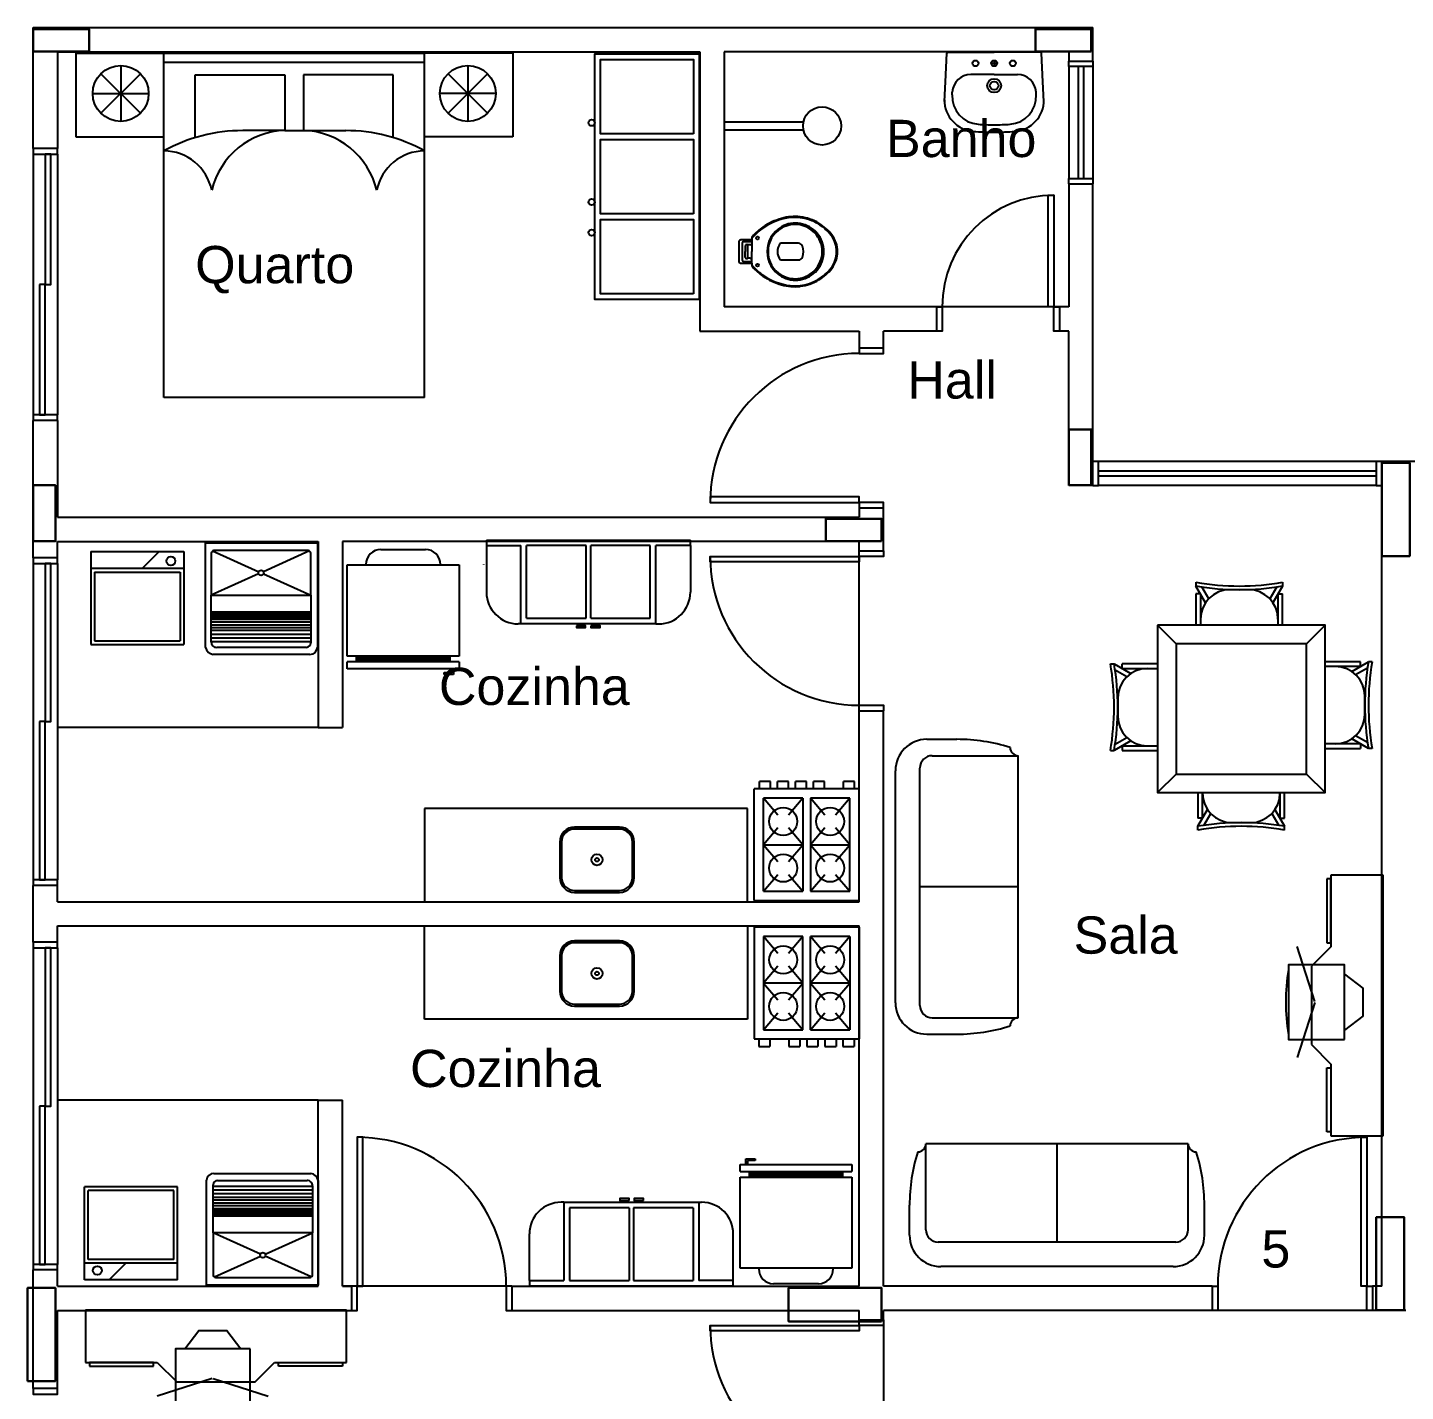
# Model space of a CAD drawing. Extents: x -120 to 1117, y 5 to 675.
# Drawn here: x -83.47 to -76.08, y 40.8 to 48.13 of the extents above; entities that cross this region are included whole.
import ezdxf
from ezdxf.enums import TextEntityAlignment as Align

# ---------------------------------------------------------------- set-up
doc = ezdxf.new("R2010")
doc.units = 0
doc.header["$MEASUREMENT"] = 0
doc.layers.add('FO-Pilares', color=2, linetype='CONTINUOUS', lineweight=30)
for name, color, linetype in [('janela-porta', 6, 'CONTINUOUS'), ('moveis', 253, 'CONTINUOUS'), ('parede', 2, 'CONTINUOUS'), ('piso', 4, 'CONTINUOUS'), ('texto', 7, 'CONTINUOUS')]:
    doc.layers.add(name, color=color, linetype=linetype)
doc.styles.add('ROMANS', font='arial.ttf', dxfattribs={"height": 1.5})
doc.styles.get("Standard").update_dxf_attribs({"font": 'arial.ttf'})

msp = doc.modelspace()

# ---------------------------------------------------------------- linework, layer by layer
at = {"layer": 'FO-Pilares'}
for points in [[(-83.145, 47.9974), (-83.145, 48.0574), (-83.145, 48.1174), (-83.295, 48.1174), (-83.445, 48.1174), (-83.445, 48.0574), (-83.445, 47.9974), (-83.295, 47.9974), (-83.145, 47.9974)], [(-77.764, 47.9974), (-77.764, 48.0574), (-77.764, 48.1174), (-77.914, 48.1174), (-78.064, 48.1174), (-78.064, 48.0574), (-78.064, 47.9974), (-77.914, 47.9974), (-77.764, 47.9974)], [(-77.884, 45.6674), (-77.824, 45.6674), (-77.764, 45.6674), (-77.764, 45.8174), (-77.764, 45.9674), (-77.824, 45.9674), (-77.884, 45.9674), (-77.884, 45.8174), (-77.884, 45.6674)], [(-76.204, 45.2874), (-76.129, 45.2874), (-76.054, 45.2874), (-76.054, 45.5374), (-76.054, 45.7874), (-76.129, 45.7874), (-76.204, 45.7874), (-76.204, 45.5374), (-76.204, 45.2874)], [(-83.445, 45.3674), (-83.385, 45.3674), (-83.325, 45.3674), (-83.325, 45.5174), (-83.325, 45.6674), (-83.385, 45.6674), (-83.445, 45.6674), (-83.445, 45.5174), (-83.445, 45.3674)], [(-78.8895, 45.3674), (-78.8895, 45.4274), (-78.8895, 45.4874), (-79.0395, 45.4874), (-79.1895, 45.4874), (-79.1895, 45.4274), (-79.1895, 45.3674), (-79.0395, 45.3674), (-78.8895, 45.3674)], [(-76.234, 41.2369), (-76.159, 41.2369), (-76.084, 41.2369), (-76.084, 41.4869), (-76.084, 41.7369), (-76.159, 41.7369), (-76.234, 41.7369), (-76.234, 41.4869), (-76.234, 41.2369)], [(-83.475, 40.8569), (-83.445, 40.8569), (-83.325, 40.8569), (-83.325, 41.3569), (-83.445, 41.3569), (-83.475, 41.3569), (-83.475, 40.8569)], [(-78.8895, 41.1769), (-78.8895, 41.2669), (-78.8895, 41.3569), (-79.1395, 41.3569), (-79.3895, 41.3569), (-79.3895, 41.2669), (-79.3895, 41.1769), (-79.1395, 41.1769), (-78.8895, 41.1769)]]:
    msp.add_lwpolyline(points, close=True, dxfattribs=at)
at = {"layer": 'janela-porta', "color": 6, "linetype": 'Continuous'}
for p, q in [((-77.8849, 47.9159), (-77.8849, 47.3159)), ((-77.7549, 47.9159), (-77.7549, 47.3159)), ((-83.445, 47.4459), (-83.445, 46.0459)), ((-83.315, 47.4459), (-83.315, 46.0459)), ((-76.2349, 45.7959), (-77.7249, 45.7959)), ((-76.2349, 45.6659), (-77.7249, 45.6659)), ((-83.445, 45.2484), (-83.445, 43.5484)), ((-83.315, 45.2484), (-83.315, 43.5484)), ((-83.445, 43.1834), (-83.445, 41.4834)), ((-83.315, 43.1834), (-83.315, 41.4834)), ((-80.875, 41.3659), (-80.905, 41.3659))]:
    msp.add_line(p, q, dxfattribs=at)
for points in [[(-77.7549, 47.9459), (-77.7549, 47.9159), (-77.8849, 47.9159), (-77.8849, 47.9459)], [(-83.445, 47.4759), (-83.445, 47.4459), (-83.315, 47.4459), (-83.315, 47.4759)], [(-77.8849, 47.2859), (-77.8849, 47.3159), (-77.7549, 47.3159), (-77.7549, 47.2859)], [(-78.5949, 46.6259), (-78.5649, 46.6259), (-78.5649, 46.4959), (-78.5949, 46.4959)], [(-77.9349, 46.4959), (-77.9649, 46.4959), (-77.9649, 46.6259), (-77.9349, 46.6259)], [(-79.01, 46.4059), (-79.01, 46.3759), (-78.88, 46.3759), (-78.88, 46.4059)], [(-83.315, 46.0159), (-83.315, 46.0459), (-83.445, 46.0459), (-83.445, 46.0159)], [(-77.7549, 45.6659), (-77.7249, 45.6659), (-77.7249, 45.7959), (-77.7549, 45.7959)], [(-76.2049, 45.7959), (-76.2349, 45.7959), (-76.2349, 45.6659), (-76.2049, 45.6659)], [(-78.88, 45.5459), (-78.88, 45.5759), (-79.01, 45.5759), (-79.01, 45.5459)], [(-83.445, 45.2784), (-83.445, 45.2484), (-83.315, 45.2484), (-83.315, 45.2784)], [(-78.88, 45.3159), (-78.88, 45.2859), (-79.01, 45.2859), (-79.01, 45.3159)], [(-79.01, 44.4559), (-79.01, 44.4859), (-78.88, 44.4859), (-78.88, 44.4559)], [(-83.315, 43.5184), (-83.315, 43.5484), (-83.445, 43.5484), (-83.445, 43.5184)], [(-83.445, 43.2134), (-83.445, 43.1834), (-83.315, 43.1834), (-83.315, 43.2134)], [(-83.315, 41.4534), (-83.315, 41.4834), (-83.445, 41.4834), (-83.445, 41.4534)], [(-81.735, 41.2359), (-81.705, 41.2359), (-81.705, 41.3659), (-81.735, 41.3659)], [(-80.875, 41.3659), (-80.905, 41.3659), (-80.905, 41.2359), (-80.875, 41.2359)], [(-77.1149, 41.3659), (-77.0849, 41.3659), (-77.0849, 41.2359), (-77.1149, 41.2359)], [(-76.2549, 41.2359), (-76.2849, 41.2359), (-76.2849, 41.3659), (-76.2549, 41.3659)], [(-78.88, 41.1859), (-78.88, 41.1559), (-79.01, 41.1559), (-79.01, 41.1859)], [(-83.445, 40.8159), (-83.445, 40.7859), (-83.315, 40.7859), (-83.315, 40.8159)]]:
    msp.add_lwpolyline(points, dxfattribs=at)
for points in [[(-77.8349, 47.9159), (-77.8349, 47.3159), (-77.8049, 47.3159), (-77.8049, 47.9159), (-77.8349, 47.9159)], [(-83.38, 47.4459), (-83.38, 46.7459), (-83.35, 46.7459), (-83.35, 47.4459), (-83.38, 47.4459)], [(-77.9649, 46.6259), (-77.9949, 46.6259), (-77.9949, 47.2259), (-77.9649, 47.2259), (-77.9649, 46.6259)], [(-83.41, 46.7459), (-83.41, 46.0459), (-83.38, 46.0459), (-83.38, 46.7459), (-83.41, 46.7459)], [(-76.2349, 45.7159), (-77.7249, 45.7159), (-77.7249, 45.7459), (-76.2349, 45.7459), (-76.2349, 45.7159)], [(-79.01, 45.5759), (-79.01, 45.6059), (-79.81, 45.6059), (-79.81, 45.5759), (-79.01, 45.5759)], [(-79.01, 45.2859), (-79.01, 45.2559), (-79.81, 45.2559), (-79.81, 45.2859), (-79.01, 45.2859)], [(-83.38, 45.2484), (-83.38, 44.3984), (-83.35, 44.3984), (-83.35, 45.2484), (-83.38, 45.2484)], [(-83.41, 44.3984), (-83.41, 43.5484), (-83.38, 43.5484), (-83.38, 44.3984), (-83.41, 44.3984)], [(-83.38, 43.1834), (-83.38, 42.3334), (-83.35, 42.3334), (-83.35, 43.1834), (-83.38, 43.1834)], [(-83.41, 42.3334), (-83.41, 41.4834), (-83.38, 41.4834), (-83.38, 42.3334), (-83.41, 42.3334)], [(-81.705, 41.3659), (-81.675, 41.3659), (-81.675, 42.1659), (-81.705, 42.1659), (-81.705, 41.3659)], [(-76.2849, 41.3659), (-76.3149, 41.3659), (-76.3149, 42.1659), (-76.2849, 42.1659), (-76.2849, 41.3659)], [(-79.01, 41.1559), (-79.01, 41.1259), (-79.81, 41.1259), (-79.81, 41.1559), (-79.01, 41.1559)]]:
    msp.add_lwpolyline(points, close=True, dxfattribs=at)
for centre, radius, start, end in [((-77.9649, 46.6259), 0.6, 90, 180), ((-79.01, 45.5759), 0.8, 90, 180), ((-79.01, 45.2859), 0.8, 180, 270), ((-81.705, 41.3659), 0.8, 0, 90), ((-76.2849, 41.3659), 0.8, 90, 180), ((-79.01, 41.1559), 0.8, 180, 270)]:
    msp.add_arc(centre, radius, start, end, dxfattribs=at)
at = {"layer": 'moveis'}
for p, q in [((-83.2164, 47.9883), (-81.3432, 47.9883)), ((-83.2164, 47.9883), (-83.0615, 47.9883)), ((-83.2164, 47.9883), (-83.2164, 47.5383)), ((-82.7432, 46.1383), (-82.7432, 47.9883)), ((-81.3432, 47.9383), (-82.7432, 47.9383)), ((-81.3432, 46.1383), (-81.3432, 47.9883)), ((-80.87, 47.9883), (-81.3432, 47.9883)), ((-80.87, 47.9883), (-80.87, 47.5383)), ((-78.5476, 47.8338), (-78.5396, 47.9891)), ((-78.5347, 47.9938), (-78.2855, 47.9938)), ((-78.0363, 47.9938), (-78.2855, 47.9938)), ((-78.2855, 47.9438), (-78.2855, 47.9238)), ((-78.0234, 47.8338), (-78.0313, 47.9891)), ((-82.8689, 47.8779), (-83.0811, 47.6658)), ((-83.0811, 47.8779), (-82.8689, 47.6658)), ((-82.975, 47.9218), (-82.975, 47.6218)), ((-82.5743, 47.8725), (-82.0932, 47.8725)), ((-82.5743, 47.5347), (-82.5743, 47.8725)), ((-82.0932, 47.8725), (-82.0932, 47.5725)), ((-81.5121, 47.8725), (-81.9932, 47.8725)), ((-81.9932, 47.8725), (-81.9932, 47.5725)), ((-81.5121, 47.5347), (-81.5121, 47.8725)), ((-81.0053, 47.8779), (-81.2175, 47.6658)), ((-81.2175, 47.8779), (-81.0053, 47.6658)), ((-81.1114, 47.9218), (-81.1114, 47.6218)), ((-78.2855, 47.8738), (-78.4105, 47.8738)), ((-78.2955, 47.9338), (-78.2755, 47.9338)), ((-78.2855, 47.8738), (-78.1605, 47.8738)), ((-78.553, 47.7293), (-78.5476, 47.8338)), ((-78.018, 47.7293), (-78.0234, 47.8338)), ((-83.125, 47.7718), (-82.825, 47.7718)), ((-80.9614, 47.7718), (-81.2614, 47.7718)), ((-78.553, 47.7378), (-78.553, 47.7293)), ((-78.5112, 47.764), (-78.5104, 47.779)), ((-78.0598, 47.764), (-78.0606, 47.779)), ((-82.0932, 47.5725), (-82.3193, 47.5725)), ((-82.0932, 47.5725), (-81.7671, 47.5725)), ((-79.3098, 47.6173), (-79.735, 47.6173)), ((-79.735, 47.5773), (-79.3098, 47.5773)), ((-83.2164, 47.5383), (-82.7432, 47.5383)), ((-80.87, 47.5383), (-81.3432, 47.5383)), ((-79.5867, 46.9851), (-79.6447, 46.9851)), ((-79.5867, 46.9751), (-79.6307, 46.9751)), ((-79.5867, 46.9971), (-79.5867, 46.9919)), ((-79.5867, 46.9919), (-79.5867, 46.9851)), ((-79.5867, 46.9851), (-79.5867, 46.9226)), ((-79.6567, 46.9741), (-79.6567, 46.9226)), ((-79.6567, 46.9226), (-79.6567, 46.8711)), ((-79.6382, 46.9676), (-79.6382, 46.9226)), ((-79.6382, 46.9226), (-79.6382, 46.8776)), ((-79.6217, 46.9541), (-79.6217, 46.9226)), ((-79.6217, 46.8911), (-79.6217, 46.9226)), ((-79.6101, 46.9581), (-79.6101, 46.9226)), ((-79.6101, 46.9226), (-79.6101, 46.8871)), ((-79.5947, 46.9586), (-79.6057, 46.9586)), ((-79.5867, 46.8601), (-79.5867, 46.9226)), ((-79.3367, 46.9671), (-79.4327, 46.9671)), ((-79.6447, 46.8601), (-79.5867, 46.8601)), ((-79.6307, 46.8701), (-79.5867, 46.8701)), ((-79.5947, 46.8866), (-79.6057, 46.8866)), ((-79.5867, 46.8601), (-79.5867, 46.8533)), ((-79.5867, 46.8533), (-79.5867, 46.8481)), ((-79.4327, 46.8781), (-79.3367, 46.8781)), ((-81.3432, 46.1383), (-82.7432, 46.1383)), ((-82.5189, 45.3593), (-81.9189, 45.3593)), ((-82.5189, 44.797), (-82.5189, 45.3593)), ((-81.9189, 45.3593), (-81.9189, 44.796)), ((-81.0111, 45.3735), (-79.9165, 45.3735)), ((-81.0111, 45.3735), (-81.0111, 45.3435)), ((-79.9165, 45.3435), (-79.9165, 45.3735)), ((-83.1358, 45.3118), (-83.1358, 44.8118)), ((-83.1358, 45.3118), (-82.6358, 45.3118)), ((-82.7679, 45.3118), (-82.8578, 45.2218)), ((-82.6358, 45.3118), (-82.6358, 44.8118)), ((-82.4817, 45.3149), (-82.234, 45.2036)), ((-81.9613, 45.3147), (-82.2086, 45.2036)), ((-81.5782, 45.3228), (-81.3382, 45.3228)), ((-81.0111, 45.3435), (-80.8261, 45.3435)), ((-81.0111, 45.3435), (-81.0111, 45.0935)), ((-80.8261, 44.9235), (-80.8261, 45.3435)), ((-80.7961, 44.9535), (-80.7961, 45.3435)), ((-80.4761, 45.3435), (-80.7961, 45.3435)), ((-80.4761, 44.9535), (-80.4761, 45.3435)), ((-80.4515, 44.9535), (-80.4515, 45.3435)), ((-80.1315, 45.3435), (-80.4515, 45.3435)), ((-80.1315, 44.9535), (-80.1315, 45.3435)), ((-79.9165, 45.3435), (-80.1015, 45.3435)), ((-80.1015, 44.9235), (-80.1015, 45.3435)), ((-79.9165, 45.3435), (-79.9165, 45.0935)), ((-83.1158, 45.2018), (-83.1158, 44.8318)), ((-82.6558, 45.2018), (-82.6558, 44.8318)), ((-81.7582, 44.75), (-81.7582, 45.24)), ((-81.7582, 45.24), (-81.1582, 45.24)), ((-81.6582, 45.24), (-81.6582, 45.2428)), ((-81.1582, 45.24), (-81.1582, 44.75)), ((-81.0276, 45.2428), (-81.0276, 45.24)), ((-82.2342, 45.1921), (-82.4886, 45.0778)), ((-82.2085, 45.1922), (-81.954, 45.0778)), ((-77.202, 45.1465), (-77.202, 45.1266)), ((-77.1503, 45.037), (-77.202, 45.1266)), ((-76.7369, 45.1266), (-76.7887, 45.037)), ((-76.7369, 45.1465), (-76.7369, 45.1266)), ((-77.202, 45.0838), (-77.202, 44.9168)), ((-77.1773, 45.0838), (-77.202, 45.0838)), ((-77.1773, 45.0838), (-77.1773, 44.9168)), ((-77.1336, 45.0577), (-77.1705, 45.1216)), ((-76.92, 45.1069), (-77.0189, 45.1069)), ((-76.7684, 45.1216), (-76.8053, 45.0577)), ((-76.7617, 45.0838), (-76.7617, 44.9168)), ((-76.7617, 45.0838), (-76.7369, 45.0838)), ((-76.7369, 44.9168), (-76.7369, 45.0838)), ((-81.9541, 44.9868), (-82.4886, 44.9868)), ((-81.9541, 44.9768), (-82.4886, 44.9768)), ((-81.9541, 44.9668), (-82.4886, 44.9668)), ((-81.9541, 44.9568), (-82.4886, 44.9568)), ((-81.9541, 44.9468), (-82.4886, 44.9468)), ((-81.9541, 44.9318), (-82.4886, 44.9318)), ((-81.9541, 44.9168), (-82.4886, 44.9168)), ((-80.8261, 44.9235), (-80.8411, 44.9235)), ((-80.1015, 44.9235), (-80.8261, 44.9235)), ((-80.7961, 44.9535), (-80.4761, 44.9535)), ((-80.4515, 44.9535), (-80.1315, 44.9535)), ((-80.1015, 44.9235), (-80.0865, 44.9235)), ((-77.4078, 44.9168), (-77.3078, 44.8168)), ((-76.6078, 44.8168), (-76.5078, 44.9168)), ((-83.1158, 44.8318), (-82.6558, 44.8318)), ((-81.9541, 44.9018), (-82.4886, 44.9018)), ((-81.9541, 44.8868), (-82.4886, 44.8868)), ((-81.9541, 44.8668), (-82.4886, 44.8668)), ((-81.9541, 44.8468), (-82.4886, 44.8468)), ((-83.1358, 44.8118), (-82.6358, 44.8118)), ((-81.9541, 44.8268), (-82.4886, 44.8268)), ((-81.9588, 44.7593), (-82.4782, 44.7593)), ((-81.1582, 44.75), (-81.7582, 44.75)), ((-81.1582, 44.72), (-81.7582, 44.72)), ((-81.7582, 44.6819), (-81.7582, 44.72)), ((-81.1582, 44.6819), (-81.7582, 44.6819)), ((-81.7082, 44.72), (-81.7082, 44.75)), ((-81.2082, 44.742), (-81.7082, 44.742)), ((-81.2082, 44.735), (-81.7082, 44.735)), ((-81.2082, 44.728), (-81.7082, 44.728)), ((-81.2082, 44.75), (-81.2082, 44.72)), ((-81.1982, 44.6619), (-81.1982, 44.6819)), ((-81.1882, 44.6819), (-81.1882, 44.6519)), ((-81.1582, 44.72), (-81.1582, 44.6819)), ((-77.6614, 44.7085), (-77.6415, 44.7085)), ((-77.6415, 44.7085), (-77.5519, 44.6568)), ((-77.4078, 44.7085), (-77.5987, 44.7085)), ((-77.5987, 44.6838), (-77.5987, 44.7085)), ((-77.5987, 44.6838), (-77.4078, 44.6838)), ((-76.3188, 44.7193), (-76.5078, 44.7193)), ((-76.3188, 44.6945), (-76.5078, 44.6945)), ((-76.3656, 44.6675), (-76.2759, 44.7193)), ((-76.3449, 44.6509), (-76.2809, 44.6878)), ((-76.3188, 44.6945), (-76.3188, 44.7193)), ((-76.256, 44.7193), (-76.2759, 44.7193)), ((-81.2382, 44.6519), (-81.2382, 44.6619)), ((-81.2382, 44.6619), (-81.1982, 44.6619)), ((-81.1882, 44.6519), (-81.2382, 44.6519)), ((-77.6365, 44.677), (-77.5726, 44.6401)), ((-76.2956, 44.4372), (-76.2956, 44.5362)), ((-77.6218, 44.5255), (-77.6218, 44.4265)), ((-77.5726, 44.3118), (-77.6365, 44.2749)), ((-76.2809, 44.2856), (-76.3449, 44.3226)), ((-78.647, 44.3032), (-78.4858, 44.3032)), ((-77.6614, 44.2434), (-77.6415, 44.2434)), ((-77.5519, 44.2952), (-77.6415, 44.2434)), ((-77.5987, 44.2682), (-77.4078, 44.2682)), ((-77.5987, 44.2682), (-77.5987, 44.2434)), ((-77.5987, 44.2434), (-77.4078, 44.2434)), ((-76.3188, 44.2789), (-76.5078, 44.2789)), ((-76.5078, 44.2541), (-76.3188, 44.2541)), ((-76.2759, 44.2541), (-76.3656, 44.3059)), ((-76.3188, 44.2789), (-76.3188, 44.2541)), ((-76.256, 44.2541), (-76.2759, 44.2541)), ((-78.6177, 44.2152), (-78.1558, 44.2152)), ((-78.1558, 42.8078), (-78.1558, 44.2152)), ((-78.8156, 42.8884), (-78.8156, 44.1345)), ((-78.6837, 42.8738), (-78.6837, 44.1492)), ((-77.3078, 44.1168), (-77.4078, 44.0168)), ((-76.6078, 44.1168), (-76.5078, 44.0168)), ((-79.0102, 44.037), (-79.574, 44.037)), ((-79.574, 43.437), (-79.574, 44.037)), ((-79.5462, 44.037), (-79.5462, 44.077)), ((-79.4863, 44.077), (-79.5462, 44.077)), ((-79.4863, 44.037), (-79.4863, 44.077)), ((-79.3895, 44.077), (-79.4496, 44.077)), ((-79.4496, 44.037), (-79.4496, 44.077)), ((-79.3895, 44.037), (-79.3895, 44.077)), ((-79.2929, 44.077), (-79.3529, 44.077)), ((-79.3529, 44.037), (-79.3529, 44.077)), ((-79.2929, 44.037), (-79.2929, 44.077)), ((-79.2562, 44.037), (-79.2562, 44.077)), ((-79.1962, 44.077), (-79.2562, 44.077)), ((-79.1962, 44.037), (-79.1962, 44.077)), ((-79.0352, 44.077), (-79.0952, 44.077)), ((-79.0952, 44.037), (-79.0952, 44.077)), ((-79.0352, 44.037), (-79.0352, 44.077)), ((-79.0102, 43.437), (-79.0102, 44.037)), ((-77.1913, 44.0168), (-77.1913, 43.8789)), ((-77.1665, 43.8789), (-77.1665, 44.0168)), ((-76.7509, 43.8789), (-76.7509, 44.0168)), ((-76.7262, 43.8789), (-76.7262, 44.0168)), ((-79.524, 43.487), (-79.524, 43.987)), ((-79.3121, 43.987), (-79.524, 43.987)), ((-79.4472, 43.8964), (-79.524, 43.987)), ((-79.3121, 43.987), (-79.389, 43.8964)), ((-79.3121, 43.987), (-79.3121, 43.487)), ((-79.0602, 43.987), (-79.2721, 43.987)), ((-79.2721, 43.987), (-79.2721, 43.487)), ((-79.1952, 43.8964), (-79.2721, 43.987)), ((-79.0602, 43.987), (-79.1371, 43.8964)), ((-79.0602, 43.487), (-79.0602, 43.987)), ((-79.61, 43.9309), (-81.3431, 43.9309)), ((-81.3431, 43.9309), (-81.3431, 43.4309)), ((-79.61, 43.4309), (-79.61, 43.9309)), ((-77.1913, 43.8361), (-77.1395, 43.9257)), ((-77.1665, 43.8789), (-77.1913, 43.8789)), ((-77.1598, 43.8411), (-77.1229, 43.905)), ((-76.7946, 43.905), (-76.7577, 43.8411)), ((-76.7779, 43.9257), (-76.7262, 43.8361)), ((-76.7509, 43.8789), (-76.7262, 43.8789)), ((-80.2977, 43.8314), (-80.5378, 43.8314)), ((-80.2977, 43.8215), (-80.5378, 43.8215)), ((-79.4472, 43.8277), (-79.524, 43.737)), ((-79.3121, 43.737), (-79.389, 43.8277)), ((-79.1952, 43.8277), (-79.2721, 43.737)), ((-79.0602, 43.737), (-79.1371, 43.8277)), ((-77.1913, 43.8162), (-77.1913, 43.8361)), ((-77.0082, 43.8558), (-76.9092, 43.8558)), ((-76.7262, 43.8162), (-76.7262, 43.8361)), ((-80.6178, 43.7515), (-80.6178, 43.5614)), ((-80.6078, 43.7515), (-80.6078, 43.5614)), ((-80.2278, 43.5614), (-80.2278, 43.7515)), ((-80.2178, 43.5614), (-80.2178, 43.7515)), ((-79.524, 43.737), (-79.3121, 43.737)), ((-79.524, 43.737), (-79.4472, 43.6464)), ((-79.389, 43.6464), (-79.3121, 43.737)), ((-79.2721, 43.737), (-79.0602, 43.737)), ((-79.2721, 43.737), (-79.1952, 43.6464)), ((-79.1371, 43.6464), (-79.0602, 43.737)), ((-79.524, 43.487), (-79.4472, 43.5777)), ((-79.389, 43.5777), (-79.3121, 43.487)), ((-79.2721, 43.487), (-79.1952, 43.5777)), ((-79.1371, 43.5777), (-79.0602, 43.487)), ((-76.4776, 43.5745), (-76.4776, 43.1895)), ((-76.1976, 43.5745), (-76.4776, 43.5745)), ((-76.1976, 42.1745), (-76.1976, 43.5745)), ((-78.1558, 43.5115), (-78.6837, 43.5115)), ((-76.4776, 43.5535), (-76.4986, 43.5535)), ((-76.4986, 43.5535), (-76.4986, 43.2105)), ((-76.4776, 43.2105), (-76.4776, 43.5535)), ((-80.5378, 43.4914), (-80.2977, 43.4914)), ((-80.5378, 43.4814), (-80.2977, 43.4814)), ((-79.574, 43.437), (-79.0102, 43.437)), ((-79.524, 43.487), (-79.3121, 43.487)), ((-79.2721, 43.487), (-79.0602, 43.487)), ((-81.3431, 42.8009), (-81.3431, 43.3009)), ((-79.61, 43.3009), (-79.61, 42.8009)), ((-79.574, 43.2939), (-79.574, 42.6939)), ((-79.0101, 43.2939), (-79.574, 43.2939)), ((-79.0101, 43.2939), (-79.0101, 42.6939)), ((-80.2977, 43.2209), (-80.5378, 43.2209)), ((-80.2977, 43.2109), (-80.5378, 43.2109)), ((-79.524, 43.2439), (-79.524, 42.7439)), ((-79.3121, 43.2439), (-79.524, 43.2439)), ((-79.4471, 43.1533), (-79.524, 43.2439)), ((-79.3121, 43.2439), (-79.389, 43.1533)), ((-79.3121, 42.7439), (-79.3121, 43.2439)), ((-79.0601, 43.2439), (-79.2721, 43.2439)), ((-79.2721, 42.7439), (-79.2721, 43.2439)), ((-79.1952, 43.1533), (-79.2721, 43.2439)), ((-79.0601, 43.2439), (-79.137, 43.1533)), ((-79.0601, 43.2439), (-79.0601, 42.7439)), ((-76.4986, 43.2105), (-76.4776, 43.2105)), ((-80.6178, 43.1409), (-80.6178, 42.9509)), ((-80.6078, 43.1409), (-80.6078, 42.9509)), ((-80.2278, 42.9509), (-80.2278, 43.1409)), ((-80.2178, 42.9509), (-80.2178, 43.1409)), ((-76.5645, 42.8945), (-76.6589, 43.1897)), ((-76.4776, 43.1895), (-76.5826, 43.0845)), ((-79.4471, 43.0846), (-79.524, 42.9939)), ((-79.3121, 42.9939), (-79.389, 43.0846)), ((-79.1952, 43.0846), (-79.2721, 42.9939)), ((-79.0601, 42.9939), (-79.137, 43.0846)), ((-76.5826, 43.0845), (-76.5826, 42.6645)), ((-79.3121, 42.9939), (-79.524, 42.9939)), ((-79.524, 42.9939), (-79.4471, 42.9033)), ((-79.389, 42.9033), (-79.3121, 42.9939)), ((-79.0601, 42.9939), (-79.2721, 42.9939)), ((-79.2721, 42.9939), (-79.1952, 42.9033)), ((-79.137, 42.9033), (-79.0601, 42.9939)), ((-80.5378, 42.8809), (-80.2977, 42.8809)), ((-80.5378, 42.8709), (-80.2977, 42.8709)), ((-79.524, 42.7439), (-79.4471, 42.8346)), ((-79.389, 42.8346), (-79.3121, 42.7439)), ((-79.2721, 42.7439), (-79.1952, 42.8346)), ((-79.137, 42.8346), (-79.0601, 42.7439)), ((-76.5645, 42.889), (-76.6589, 42.5939)), ((-79.61, 42.8009), (-81.3431, 42.8009)), ((-78.6177, 42.8078), (-78.1558, 42.8078)), ((-79.574, 42.6939), (-79.0101, 42.6939)), ((-79.549, 42.6939), (-79.549, 42.6539)), ((-79.524, 42.7439), (-79.3121, 42.7439)), ((-79.489, 42.6939), (-79.489, 42.6539)), ((-79.388, 42.6939), (-79.388, 42.6539)), ((-79.328, 42.6939), (-79.328, 42.6539)), ((-79.2913, 42.6939), (-79.2913, 42.6539)), ((-79.2721, 42.7439), (-79.0601, 42.7439)), ((-79.2313, 42.6939), (-79.2313, 42.6539)), ((-79.1946, 42.6939), (-79.1946, 42.6539)), ((-79.1346, 42.6939), (-79.1346, 42.6539)), ((-79.0979, 42.6939), (-79.0979, 42.6539)), ((-79.0379, 42.6939), (-79.0379, 42.6539)), ((-78.647, 42.7198), (-78.4858, 42.7198)), ((-79.549, 42.6539), (-79.489, 42.6539)), ((-79.388, 42.6539), (-79.328, 42.6539)), ((-79.2913, 42.6539), (-79.2313, 42.6539)), ((-79.1946, 42.6539), (-79.1346, 42.6539)), ((-79.0979, 42.6539), (-79.0379, 42.6539)), ((-76.5826, 42.6645), (-76.4776, 42.5595)), ((-76.4986, 42.1955), (-76.4986, 42.5385)), ((-76.4986, 42.5385), (-76.4776, 42.5385)), ((-76.4776, 42.5595), (-76.4776, 42.1745)), ((-76.4776, 42.5385), (-76.4776, 42.1955)), ((-76.4776, 42.1955), (-76.4986, 42.1955)), ((-76.4776, 42.1745), (-76.1976, 42.1745)), ((-78.652, 41.6694), (-78.652, 42.1313)), ((-77.2445, 42.1313), (-78.652, 42.1313)), ((-77.9482, 42.1313), (-77.9482, 41.6034)), ((-77.2445, 41.6694), (-77.2445, 42.1313)), ((-79.6494, 41.9824), (-79.6494, 42.0205)), ((-79.6494, 42.0205), (-79.0494, 42.0205)), ((-79.6194, 42.0205), (-79.6194, 42.0505)), ((-79.6194, 42.0505), (-79.5694, 42.0505)), ((-79.5694, 42.0405), (-79.6094, 42.0405)), ((-79.6094, 42.0405), (-79.6094, 42.0205)), ((-79.5694, 42.0505), (-79.5694, 42.0405)), ((-79.0494, 42.0205), (-79.0494, 41.9824)), ((-82.4744, 41.9717), (-81.955, 41.9717)), ((-79.6494, 41.9824), (-79.0494, 41.9824)), ((-79.6494, 41.9524), (-79.0494, 41.9524)), ((-79.6494, 41.4624), (-79.6494, 41.9524)), ((-79.5994, 41.9524), (-79.5994, 41.9824)), ((-79.5994, 41.9744), (-79.0994, 41.9744)), ((-79.5994, 41.9674), (-79.0994, 41.9674)), ((-79.5994, 41.9604), (-79.0994, 41.9604)), ((-79.0994, 41.9824), (-79.0994, 41.9524)), ((-79.0494, 41.9524), (-79.0494, 41.4624)), ((-82.6697, 41.9001), (-83.1697, 41.9001)), ((-83.1697, 41.4001), (-83.1697, 41.9001)), ((-82.6897, 41.8801), (-83.1497, 41.8801)), ((-83.1497, 41.5101), (-83.1497, 41.8801)), ((-82.6897, 41.5101), (-82.6897, 41.8801)), ((-82.6697, 41.4001), (-82.6697, 41.9001)), ((-82.5142, 41.3717), (-82.5142, 41.935)), ((-82.479, 41.9042), (-81.9445, 41.9042)), ((-82.479, 41.8842), (-81.9445, 41.8842)), ((-81.9142, 41.934), (-81.9142, 41.3717)), ((-82.479, 41.8642), (-81.9445, 41.8642)), ((-82.479, 41.8442), (-81.9445, 41.8442)), ((-82.479, 41.8292), (-81.9445, 41.8292)), ((-82.479, 41.8142), (-81.9445, 41.8142)), ((-82.479, 41.7992), (-81.9445, 41.7992)), ((-80.5955, 41.817), (-80.6106, 41.817)), ((-80.5955, 41.817), (-79.871, 41.817)), ((-80.5955, 41.817), (-80.5955, 41.397)), ((-79.871, 41.817), (-79.871, 41.397)), ((-79.871, 41.817), (-79.856, 41.817)), ((-78.7399, 41.6402), (-78.7399, 41.8013)), ((-77.1566, 41.6402), (-77.1566, 41.8013)), ((-82.479, 41.7842), (-81.9445, 41.7842)), ((-82.479, 41.7742), (-81.9445, 41.7742)), ((-82.479, 41.7642), (-81.9445, 41.7642)), ((-82.479, 41.7542), (-81.9445, 41.7542)), ((-82.479, 41.7442), (-81.9445, 41.7442)), ((-80.5656, 41.787), (-80.5656, 41.397)), ((-80.2455, 41.787), (-80.5656, 41.787)), ((-80.2455, 41.787), (-80.2455, 41.397)), ((-80.221, 41.787), (-80.221, 41.397)), ((-79.901, 41.787), (-80.221, 41.787)), ((-79.901, 41.787), (-79.901, 41.397)), ((-82.2246, 41.5388), (-82.4791, 41.6532)), ((-82.199, 41.5389), (-81.9445, 41.6532)), ((-80.7806, 41.397), (-80.7806, 41.647)), ((-79.686, 41.397), (-79.686, 41.647)), ((-77.3106, 41.6034), (-78.5859, 41.6034)), ((-82.4719, 41.4163), (-82.2245, 41.5274)), ((-81.9515, 41.4161), (-82.1991, 41.5274)), ((-83.0376, 41.4001), (-82.9477, 41.4901)), ((-79.0494, 41.4624), (-79.6494, 41.4624)), ((-79.5494, 41.4596), (-79.5494, 41.4624)), ((-79.1494, 41.4624), (-79.1494, 41.4596)), ((-77.3252, 41.4715), (-78.5712, 41.4715)), ((-82.6697, 41.4001), (-83.1697, 41.4001)), ((-81.9142, 41.3717), (-82.5142, 41.3717)), ((-80.7806, 41.397), (-80.7806, 41.367)), ((-80.7806, 41.397), (-80.5955, 41.397)), ((-79.686, 41.367), (-80.7806, 41.367)), ((-80.5656, 41.397), (-80.2455, 41.397)), ((-80.221, 41.397), (-79.901, 41.397)), ((-79.686, 41.397), (-79.871, 41.397)), ((-79.686, 41.367), (-79.686, 41.397)), ((-79.2293, 41.3796), (-79.4694, 41.3796)), ((-81.7634, 41.2368), (-83.1634, 41.2368)), ((-83.1634, 41.2368), (-83.1634, 40.9568)), ((-81.7634, 40.9568), (-81.7634, 41.2368)), ((-83.1634, 40.9568), (-82.7784, 40.9568)), ((-82.7994, 40.9568), (-83.1424, 40.9568)), ((-83.1424, 40.9568), (-83.1424, 40.9358)), ((-83.1424, 40.9358), (-82.7994, 40.9358)), ((-82.7994, 40.9358), (-82.7994, 40.9568)), ((-82.7784, 40.9568), (-82.6734, 40.8518)), ((-82.2534, 40.8518), (-82.1484, 40.9568)), ((-82.1484, 40.9568), (-81.7634, 40.9568)), ((-82.1274, 40.9568), (-81.7844, 40.9568)), ((-82.1274, 40.9358), (-82.1274, 40.9568)), ((-81.7844, 40.9358), (-82.1274, 40.9358)), ((-81.7844, 40.9568), (-81.7844, 40.9358)), ((-82.4834, 40.8699), (-82.7785, 40.7755)), ((-82.6734, 40.8518), (-82.2534, 40.8518)), ((-82.4779, 40.8699), (-82.1828, 40.7755))]:
    msp.add_line(p, q, dxfattribs=at)
for points in [[(-79.8688, 46.6652), (-80.4288, 46.6652), (-80.4288, 47.9852), (-79.8688, 47.9852), (-79.8688, 46.6652)], [(-79.8988, 47.5552), (-80.3988, 47.5552), (-80.3988, 47.9552), (-79.8988, 47.9552), (-79.8988, 47.5552)], [(-79.8988, 47.1252), (-80.3988, 47.1252), (-80.3988, 47.5252), (-79.8988, 47.5252), (-79.8988, 47.1252)], [(-79.8988, 46.6952), (-80.3988, 46.6952), (-80.3988, 47.0952), (-79.8988, 47.0952), (-79.8988, 46.6952)], [(-80.5287, 44.9135), (-80.5287, 44.9035), (-80.4787, 44.9035), (-80.4787, 44.9135), (-80.5287, 44.9135)], [(-80.4515, 44.9135), (-80.4515, 44.9035), (-80.4015, 44.9035), (-80.4015, 44.9135), (-80.4515, 44.9135)], [(-77.4078, 44.9168), (-77.4078, 44.0168), (-76.5078, 44.0168), (-76.5078, 44.9168), (-77.4078, 44.9168)], [(-77.3078, 44.8168), (-77.3078, 44.1168), (-76.6078, 44.1168), (-76.6078, 44.8168), (-77.3078, 44.8168)], [(-76.4054, 42.6918), (-76.4054, 43.0918), (-76.7054, 43.0918), (-76.7054, 42.6918), (-76.4054, 42.6918)], [(-80.2455, 41.827), (-80.2455, 41.837), (-80.2955, 41.837), (-80.2955, 41.827), (-80.2455, 41.827)], [(-80.1684, 41.827), (-80.1684, 41.837), (-80.2184, 41.837), (-80.2184, 41.827), (-80.1684, 41.827)], [(-82.2806, 41.029), (-82.6806, 41.029), (-82.6806, 40.729), (-82.2806, 40.729), (-82.2806, 41.029)]]:
    msp.add_lwpolyline(points, close=True, dxfattribs=at)
for points in [[(-82.4886, 45.3027), (-82.4886, 45.0778)], [(-82.4886, 45.0778), (-81.9539, 45.0778), (-81.9539, 45.3022)], [(-81.9689, 45.318), (-82.4748, 45.318)], [(-83.1358, 45.2218), (-82.6358, 45.2218)], [(-83.1158, 45.2018), (-82.6558, 45.2018)], [(-82.4886, 45.0778), (-81.954, 45.0778), (-81.954, 44.821)], [(-82.4886, 44.8258), (-82.4886, 45.0778)], [(-81.9772, 44.7968), (-82.4595, 44.7968)], [(-76.4054, 43.0418), (-76.3054, 42.9668), (-76.3054, 42.8168), (-76.4054, 42.7418)], [(-81.9445, 41.6532), (-82.4791, 41.6532), (-82.4791, 41.91)], [(-82.4559, 41.9342), (-81.9736, 41.9342)], [(-81.9445, 41.9052), (-81.9445, 41.6532)], [(-81.9445, 41.6532), (-82.4792, 41.6532), (-82.4792, 41.4288)], [(-81.9445, 41.4283), (-81.9445, 41.6532)], [(-82.6897, 41.5101), (-83.1497, 41.5101)], [(-82.6697, 41.4901), (-83.1697, 41.4901)], [(-82.4642, 41.413), (-81.9583, 41.413)], [(-82.6306, 41.029), (-82.5556, 41.129), (-82.4056, 41.129), (-82.3306, 41.029)]]:
    msp.add_lwpolyline(points, dxfattribs=at)
for centre, radius in [((-78.3855, 47.9338), 0.016), ((-78.2855, 47.9338), 0.016), ((-78.1855, 47.9338), 0.016), ((-82.975, 47.7718), 0.15), ((-81.1114, 47.7718), 0.15), ((-78.2855, 47.8138), 0.0375), ((-78.2855, 47.8138), 0.0225), ((-79.2094, 47.5973), 0.1023), ((-80.4468, 47.6143), 0.017), ((-80.4468, 47.1887), 0.017), ((-80.4468, 47.0246), 0.017), ((-79.5567, 46.9956), 0.0075), ((-79.5567, 46.8496), 0.0075), ((-82.7052, 45.261), 0.0235), ((-82.2213, 45.1979), 0.014), ((-79.4181, 43.862), 0.075), ((-79.1662, 43.862), 0.075), ((-80.4178, 43.6564), 0.03), ((-80.4178, 43.6564), 0.01), ((-79.4181, 43.612), 0.075), ((-79.1662, 43.612), 0.075), ((-79.418, 43.1189), 0.075), ((-79.1661, 43.1189), 0.075), ((-80.4178, 43.0459), 0.03), ((-80.4178, 43.0459), 0.01), ((-79.418, 42.8689), 0.075), ((-79.1661, 42.8689), 0.075), ((-82.2118, 41.5331), 0.014), ((-83.1003, 41.4509), 0.0235)]:
    msp.add_circle(centre, radius, dxfattribs=at)
for centre, radius, start, end in [((-78.5347, 47.9888), 0.005, 90, 177.05823), ((-78.0363, 47.9888), 0.005, 2.9418, 90), ((-78.4105, 47.7738), 0.1, 90, 177.05823), ((-78.1605, 47.7738), 0.1, 2.9418, 90), ((-78.383, 47.7378), 0.17, 180, 265.30188), ((-78.3614, 47.7563), 0.15, 177.05823, 266.2836), ((-78.2096, 47.7563), 0.15, 273.7164, 2.9418), ((-78.188, 47.7378), 0.17, 274.69812, 0), ((-82.3193, 46.6951), 0.8774, 90, 118.88812), ((-82.0781, 47.1544), 0.4196, 92.06427, 166.5578), ((-82.0083, 47.1544), 0.4196, 13.4422, 87.93573), ((-81.7671, 46.6951), 0.8774, 61.11188, 90), ((-78.2855, 48.9242), 1.3604, 265.30188, 270), ((-78.2855, 48.9242), 1.3204, 266.2836, 270), ((-78.2855, 48.9242), 1.3204, 270, 273.7164), ((-78.2855, 48.9242), 1.3604, 270, 274.69812), ((-82.743, 47.2017), 0.2616, 11.06396, 90.05048), ((-81.3434, 47.2017), 0.2616, 89.94952, 168.93604), ((-79.3454, 46.7904), 0.3159, 124.46414, 139.24539), ((-79.3454, 46.7904), 0.3204, 124.46191, 138.05209), ((-79.3385, 46.7772), 0.3352, 105.25247, 124.15237), ((-79.3385, 46.7772), 0.3307, 97.29349, 124.15027), ((-79.3503, 46.9219), 0.1544, 119.65588, 179.75122), ((-79.354, 46.9229), 0.1456, 119.91141, 180.11224), ((-79.3531, 46.9302), 0.1458, 79.55444, 120.29806), ((-79.3545, 46.9231), 0.1451, 78.93356, 119.80521), ((-79.3565, 46.8677), 0.2433, 82.95474, 106.76221), ((-79.3565, 46.8677), 0.2388, 82.94943, 95.75928), ((-79.3547, 46.8627), 0.2435, 58.93256, 83.52219), ((-79.3547, 46.8627), 0.248, 58.92694, 83.51697), ((-79.3539, 46.9194), 0.1566, 41.22241, 79.97195), ((-79.3536, 46.9245), 0.1437, 43.07355, 79.19214), ((-79.3675, 46.847), 0.2636, 38.17023, 58.31393), ((-79.3675, 46.847), 0.2681, 38.16028, 58.31912), ((-79.645, 46.9733), 0.0118, 88.70105, 176.31982), ((-79.6309, 46.9678), 0.00728, 88.27496, 181.72504), ((-79.5765, 46.9974), 0.0102, 134.7561, 181.69141), ((-79.5773, 46.9908), 0.00945, 141.34842, 173.01196), ((-79.3514, 46.9243), 0.1422, 359.33643, 43.77161), ((-79.3524, 46.9227), 0.1532, 359.94525, 40.6637), ((-79.2757, 46.9229), 0.1445, 359.87183, 36.98004), ((-79.2757, 46.9229), 0.149, 359.87183, 36.99808), ((-79.615, 46.9543), 0.00666, 143.89771, 182.04285), ((-79.6162, 46.9541), 0.00592, 112.59836, 136.06399), ((-79.6141, 46.9473), 0.0131, 70.34183, 109.38751), ((-79.6048, 46.9705), 0.0119, 245.97961, 265.94794), ((-79.595, 46.9669), 0.00832, 272.01489, 355.28198), ((-79.3503, 46.9233), 0.1544, 180.24878, 240.34412), ((-79.354, 46.9223), 0.1456, 179.88776, 240.08862), ((-79.3809, 46.9226), 0.0683, 139.3118, 220.68823), ((-79.3363, 46.943), 0.0241, 23.51041, 90.89053), ((-79.3933, 46.9226), 0.0846, 339.22229, 20.77771), ((-79.3514, 46.9209), 0.1422, 316.22839, 0.66357), ((-79.3524, 46.9225), 0.1532, 319.3363, 0.05475), ((-79.2757, 46.9223), 0.1445, 323.01996, 0.12817), ((-79.2757, 46.9223), 0.149, 323.00192, 0.12817), ((-79.645, 46.8719), 0.0118, 183.68018, 271.29895), ((-79.6309, 46.8774), 0.00728, 178.27496, 271.72504), ((-79.615, 46.8909), 0.00666, 177.95715, 216.10229), ((-79.6162, 46.8911), 0.00592, 223.93604, 247.40167), ((-79.6141, 46.8979), 0.0131, 250.61249, 289.65814), ((-79.6048, 46.8747), 0.0119, 94.05209, 114.02042), ((-79.595, 46.8783), 0.00832, 4.71802, 87.98511), ((-79.5773, 46.8544), 0.00945, 186.98804, 218.65161), ((-79.5765, 46.8478), 0.0102, 178.30859, 225.2439), ((-79.3454, 47.0548), 0.3159, 220.75464, 235.53589), ((-79.3454, 47.0548), 0.3204, 221.94788, 235.53809), ((-79.3363, 46.9022), 0.0241, 269.1095, 336.48959), ((-79.3675, 46.9982), 0.2636, 301.6861, 321.82977), ((-79.3675, 46.9982), 0.2681, 301.68091, 321.83972), ((-79.3385, 47.068), 0.3352, 235.84766, 254.7475), ((-79.3385, 47.068), 0.3307, 235.84973, 262.70648), ((-79.3545, 46.9221), 0.1451, 240.19482, 281.06641), ((-79.3531, 46.915), 0.1458, 239.7019, 280.44556), ((-79.3547, 46.9825), 0.2435, 276.47784, 301.06744), ((-79.3536, 46.9207), 0.1437, 280.80786, 316.92645), ((-79.3539, 46.9258), 0.1566, 280.02805, 318.77759), ((-79.3547, 46.9825), 0.248, 276.48303, 301.07306), ((-79.3565, 46.9775), 0.2433, 253.23779, 277.04529), ((-79.3565, 46.9775), 0.2388, 264.24072, 277.05057), ((-82.4709, 45.3006), 0.0177, 102.10257, 173.88446), ((-81.9722, 45.2999), 0.0184, 7.01837, 80.50461), ((-81.5782, 45.2428), 0.08, 90, 180), ((-81.3382, 45.2428), 0.08, 0, 90), ((-76.9695, 46.5028), 1.3762, 260.27097, 279.72903), ((-76.9695, 46.4831), 1.3762, 260.27097, 279.72903), ((-80.8411, 45.0935), 0.17, 180, 270), ((-80.0865, 45.0935), 0.17, 270, 0), ((-77.0189, 44.9486), 0.1583, 90, 180), ((-76.92, 44.9486), 0.1583, 0, 90), ((-82.4713, 44.8075), 0.0487, 192.4292, 261.60345), ((-82.4601, 44.8253), 0.0285, 177.07288, 271.06686), ((-81.9812, 44.8238), 0.0273, 278.10998, 354.31546), ((-81.9589, 44.7993), 0.04, 270.09198, 355.52838), ((-79.0178, 44.476), 1.3762, 350.27097, 9.72903), ((-78.998, 44.476), 1.3762, 350.27097, 9.72903), ((-77.4635, 44.5255), 0.1583, 90, 180), ((-76.454, 44.5362), 0.1583, 0, 90), ((-74.9195, 44.4867), 1.3762, 170.27097, 189.72903), ((-74.8997, 44.4867), 1.3762, 170.27097, 189.72903), ((-77.4635, 44.4265), 0.1583, 180, 270), ((-76.454, 44.4372), 0.1583, 270, 0), ((-78.647, 44.1346), 0.1686, 90, 180), ((-78.4887, 43.333), 0.9702, 72.68164, 89.82776), ((-78.1558, 44.2592), 0.044, 180, 269.99695), ((-78.6177, 44.1493), 0.066, 90, 180), ((-77.0082, 44.0141), 0.1583, 180, 270), ((-76.9093, 44.0141), 0.1583, 270, 0), ((-80.5378, 43.7515), 0.08, 90, 180), ((-80.5378, 43.7515), 0.07, 90, 180), ((-80.2977, 43.7515), 0.08, 0, 90), ((-80.2977, 43.7515), 0.07, 0, 90), ((-76.9587, 42.4796), 1.3762, 80.27097, 99.72903), ((-76.9587, 42.4598), 1.3762, 80.27097, 99.72903), ((-80.5378, 43.5614), 0.08, 180, 270), ((-80.5378, 43.5614), 0.07, 180, 270), ((-80.2977, 43.5614), 0.08, 270, 0), ((-80.2977, 43.5614), 0.07, 270, 0), ((-80.5378, 43.1409), 0.08, 90, 180), ((-80.5378, 43.1409), 0.07, 90, 180), ((-80.2977, 43.1409), 0.08, 0, 90), ((-80.2977, 43.1409), 0.07, 0, 90), ((-75.6726, 42.8918), 1.0475, 170.38281, 189.61719), ((-80.5378, 42.9509), 0.08, 180, 270), ((-80.5378, 42.9509), 0.07, 180, 270), ((-80.2977, 42.9509), 0.08, 270, 0), ((-80.2977, 42.9509), 0.07, 270, 0), ((-78.647, 42.8885), 0.1686, 180, 270), ((-78.6177, 42.8738), 0.066, 180, 270), ((-78.4887, 43.69), 0.9702, 270.17227, 287.31836), ((-78.1558, 42.7638), 0.044, 90.00302, 180), ((-78.696, 42.1313), 0.044, 270, 359.99698), ((-77.2005, 42.1313), 0.044, 180.00302, 270), ((-77.7697, 41.7985), 0.9702, 162.68166, 179.82774), ((-78.1267, 41.7985), 0.9702, 0.17226, 17.31835), ((-82.4743, 41.9317), 0.04, 90.09198, 175.52838), ((-81.9618, 41.9235), 0.0487, 12.4292, 81.60345), ((-82.4519, 41.9072), 0.0273, 98.10998, 174.31546), ((-81.973, 41.9057), 0.0285, 357.07288, 91.06686), ((-80.6106, 41.647), 0.17, 90, 180), ((-79.856, 41.647), 0.17, 0, 90), ((-78.586, 41.6694), 0.066, 180, 270), ((-77.3105, 41.6694), 0.066, 270, 0), ((-78.5713, 41.6402), 0.1686, 180, 270), ((-77.3252, 41.6402), 0.1686, 270, 0), ((-82.461, 41.4311), 0.0184, 187.01837, 260.50461), ((-81.9622, 41.4304), 0.0177, 282.10257, 353.88446), ((-79.4694, 41.4596), 0.08, 180, 270), ((-79.2293, 41.4596), 0.08, 270, 0)]:
    msp.add_arc(centre, radius, start, end, dxfattribs=at)
at = {"layer": 'parede'}
for p, q in [((-83.445, 48.1259), (-77.7549, 48.1259)), ((-83.445, 47.4759), (-83.445, 48.1259)), ((-77.7549, 47.9459), (-77.7549, 48.1259)), ((-83.315, 47.9959), (-83.315, 47.4759)), ((-83.315, 47.9959), (-79.865, 47.9959)), ((-79.865, 47.9959), (-79.865, 46.4959)), ((-77.8849, 47.9959), (-79.735, 47.9959)), ((-79.735, 47.9959), (-79.735, 46.6259)), ((-77.8849, 47.9959), (-77.8849, 47.9459)), ((-77.8849, 47.9459), (-77.7549, 47.9459)), ((-83.315, 47.4759), (-83.445, 47.4759)), ((-77.8849, 47.2859), (-77.8849, 46.6259)), ((-77.8849, 47.2859), (-77.7549, 47.2859)), ((-77.7549, 45.7959), (-77.7549, 47.2859)), ((-78.5949, 46.6259), (-79.735, 46.6259)), ((-78.5949, 46.6259), (-78.5949, 46.4959)), ((-77.8849, 46.6259), (-77.9349, 46.6259)), ((-77.9349, 46.6259), (-77.9349, 46.4959)), ((-79.865, 46.4959), (-79.01, 46.4959)), ((-79.01, 46.4959), (-79.01, 46.4059)), ((-78.88, 46.4059), (-78.88, 46.4959)), ((-78.5949, 46.4959), (-78.88, 46.4959)), ((-77.8849, 46.4959), (-77.9349, 46.4959)), ((-77.8849, 45.6659), (-77.8849, 46.4959)), ((-79.01, 46.4059), (-78.88, 46.4059)), ((-83.445, 45.2784), (-83.445, 46.0159)), ((-83.315, 46.0159), (-83.445, 46.0159)), ((-83.315, 46.0159), (-83.315, 45.4959)), ((-77.7549, 45.6659), (-77.7549, 45.7959)), ((-76.2049, 45.6659), (-76.2049, 45.7959)), ((-75.7899, 45.7959), (-76.2049, 45.7959)), ((-77.7549, 45.6659), (-77.8849, 45.6659)), ((-76.2049, 41.3659), (-76.2049, 45.6659)), ((-83.315, 45.4959), (-79.01, 45.4959)), ((-79.01, 45.5459), (-79.01, 45.4959)), ((-79.01, 45.5459), (-78.88, 45.5459)), ((-78.88, 45.3159), (-78.88, 45.5459)), ((-83.315, 45.3659), (-81.915, 45.3659)), ((-83.315, 45.2784), (-83.315, 45.3659)), ((-81.915, 45.3659), (-81.915, 44.3659)), ((-79.01, 45.3659), (-81.785, 45.3659)), ((-81.785, 45.3659), (-81.785, 44.3659)), ((-79.01, 45.3159), (-79.01, 45.3659)), ((-83.315, 45.2784), (-83.445, 45.2784)), ((-79.01, 45.3159), (-78.88, 45.3159)), ((-79.01, 43.4309), (-79.01, 44.4559)), ((-79.01, 44.4559), (-78.88, 44.4559)), ((-78.88, 41.3659), (-78.88, 44.4559)), ((-81.915, 44.3659), (-81.785, 44.3659)), ((-83.315, 43.5184), (-83.445, 43.5184)), ((-83.445, 43.2134), (-83.445, 43.5184)), ((-83.315, 43.4309), (-83.315, 43.5184)), ((-83.315, 43.4309), (-79.01, 43.4309)), ((-83.315, 43.3009), (-79.01, 43.3009)), ((-83.315, 43.2134), (-83.315, 43.3009)), ((-79.01, 41.3659), (-79.01, 43.3009)), ((-83.315, 43.2134), (-83.445, 43.2134)), ((-81.915, 41.3659), (-81.915, 42.3659)), ((-81.915, 42.3659), (-81.785, 42.3659)), ((-81.785, 41.3659), (-81.785, 42.3659)), ((-83.315, 41.4534), (-83.445, 41.4534)), ((-83.445, 40.8159), (-83.445, 41.4534)), ((-83.315, 41.3659), (-83.315, 41.4534)), ((-83.315, 41.3659), (-81.915, 41.3659)), ((-81.785, 41.3659), (-81.735, 41.3659)), ((-81.735, 41.3659), (-81.735, 41.2359)), ((-80.875, 41.3659), (-79.01, 41.3659)), ((-80.875, 41.3659), (-80.875, 41.2359)), ((-77.1149, 41.3659), (-78.88, 41.3659)), ((-77.1149, 41.3659), (-77.1149, 41.2359)), ((-76.2049, 41.3659), (-76.2549, 41.3659)), ((-76.2549, 41.3659), (-76.2549, 41.2359)), ((-83.315, 41.2359), (-81.735, 41.2359)), ((-83.315, 40.8159), (-83.315, 41.2359)), ((-80.875, 41.2359), (-79.01, 41.2359)), ((-79.01, 41.1859), (-79.01, 41.2359)), ((-77.1149, 41.2359), (-78.88, 41.2359)), ((-78.88, 41.1859), (-78.88, 41.2359)), ((-76.0749, 41.2359), (-76.2549, 41.2359)), ((-79.01, 41.1859), (-78.88, 41.1859)), ((-83.315, 40.8159), (-83.445, 40.8159))]:
    msp.add_line(p, q, dxfattribs=at)
at = {"layer": 'piso'}
for p, q in [((-77.8849, 46.6259), (-78.5949, 46.6259)), ((-79.01, 44.4859), (-79.01, 45.2859)), ((-81.915, 44.3659), (-83.315, 44.3659)), ((-81.915, 42.3659), (-83.315, 42.3659)), ((-80.905, 41.3659), (-81.785, 41.3659)), ((-76.2549, 41.2359), (-77.1149, 41.2359)), ((-78.88, 41.1859), (-78.88, 40.3259))]:
    msp.add_line(p, q, dxfattribs=at)

# ---------------------------------------------------------------- texts
at = {"layer": 'texto'}
for s, p in [('Banho', (-78.4624, 47.3703)), ('Quarto', (-82.148, 46.6927)), ('Hall', (-78.5114, 46.0733)), ('Cozinha', (-80.7542, 44.4278)), ('Sala', (-77.5795, 43.0921)), ('Cozinha', (-80.9091, 42.3758))]:
    msp.add_text(s, height=0.2, dxfattribs=at).set_placement(p, align=Align.BOTTOM_CENTER)
at = {"layer": 'texto', "style": 'ROMANS'}
msp.add_text('5', height=0.2, dxfattribs=at).set_placement((-76.7732, 41.5665), align=Align.MIDDLE_CENTER)

doc.saveas('drawing.dxf')
